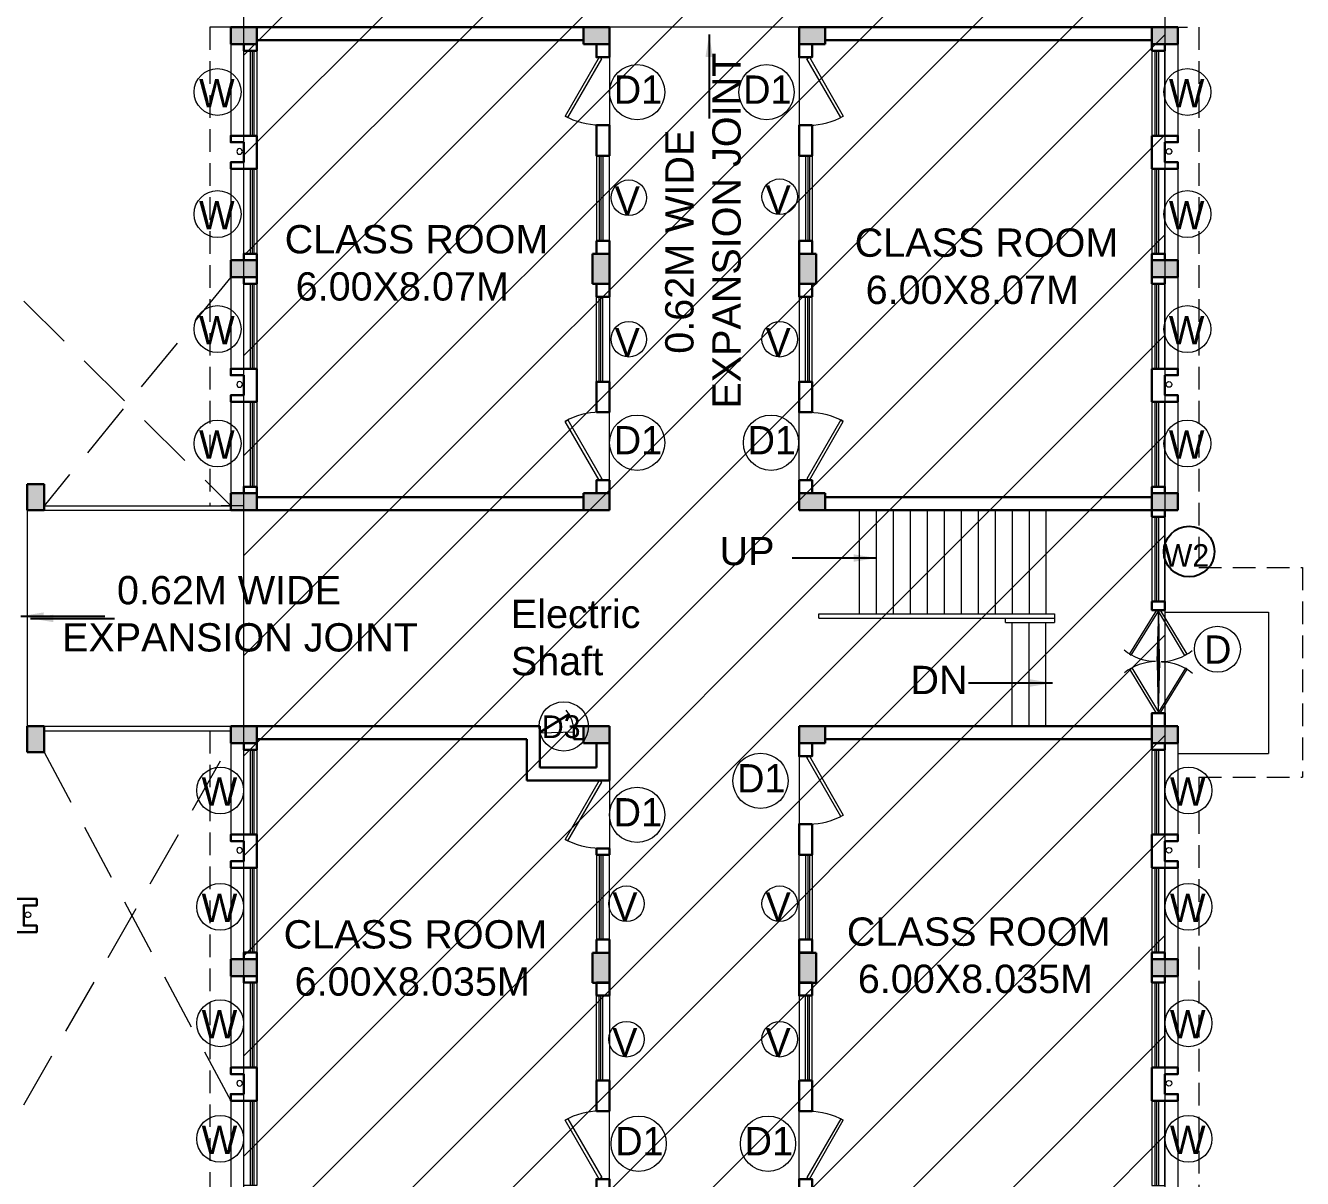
# Model space of a CAD drawing. Header units: millimetres. Extents: x 3614 to 12428, y -844 to 6844.
# Drawn here: x 5292.26 to 5314.82, y -783.18 to -762.82 of the extents above; entities that cross this region are included whole.
import ezdxf

# ---------------------------------------------------------------- set-up
doc = ezdxf.new("R2010")
doc.units = ezdxf.units.MM
doc.header["$LTSCALE"] = 40
doc.header["$MEASUREMENT"] = 0
doc.linetypes.add('DASHED', pattern=[0.75, 0.5, -0.25])
doc.layers.get('0').update_dxf_attribs({"linetype": 'CONTINUOUS', "lineweight": 20})
for name, color, linetype, lineweight in [('CLL LEV.', 15, 'CONTINUOUS', 18), ('Column', 252, 'CONTINUOUS', 30), ('Column Hatch', 253, 'CONTINUOUS', 13), ('Door', 54, 'CONTINUOUS', 18), ('EXPANSION JOINT', 248, 'CONTINUOUS', 20), ('Fixture', 44, 'CONTINUOUS', 15), ('Hatch', 42, 'CONTINUOUS', 15), ('hatch-2', 40, 'CONTINUOUS', 13), ('Hidden', 30, 'DASHED', 18), ('Railing', 23, 'CONTINUOUS', 18), ('Stair', 1, 'CONTINUOUS', 15), ('TEXT', 7, 'CONTINUOUS', 20), ('Ventilator', 6, 'DASHED', 18), ('Wall', 7, 'CONTINUOUS', 30), ('Window', 150, 'CONTINUOUS', 15), ('window wall', 7, 'CONTINUOUS', 18), ('Window-Wall', 7, 'CONTINUOUS', 18)]:
    doc.layers.add(name, color=color, linetype=linetype, lineweight=lineweight)
doc.layers.add('RD', color=80, linetype='CONTINUOUS')
doc.styles.add('L120', font='simplex.shx', dxfattribs={"height": 1})
doc.styles.get("Standard").update_dxf_attribs({"font": 'txt.shx', "height": 0.03937})
doc.styles.add('STYLE9', font='GOTHIC.TTF')
doc.styles.add('Tabrej.', font='GOTHIC.TTF', dxfattribs={"height": 1})
doc.dimstyles.get("Standard").update_dxf_attribs({"dimtxt": 0.18, "dimasz": 0.18, "dimexe": 0.18, "dimexo": 0.0625, "dimgap": 0.09, "dimtad": 0, "dimtih": 1, "dimtoh": 1, "dimdec": 4, "dimzin": 0, "dimdsep": 46, "dimtxsty": 'Standard', "dimcen": 0.09, "dimadec": 0, "dimazin": 0, "dimtfac": 1, "dimtdec": 4, "dimtofl": 0, "dimtmove": 0, "dimatfit": 3, "dimfxl": 0, "dimtolj": 1, "dimtzin": 0, "dimarcsym": 0})

# ---------------------------------------------------------------- blocks, each defined once
blk = doc.blocks.new('COLUMN 546')
at = {"layer": 'Column Hatch'}
h = blk.add_hatch(color=0, dxfattribs=at)
h.dxf.hatch_style = 1
h.paths.add_polyline_path([(0, 0), (0.3, 0), (0.3, 0.46), (0, 0.46)])
at = {"layer": 'Column'}
for p, q in [((0.3, 0.46), (0, 0.46)), ((0, 0.46), (0, 0)), ((0.3, 0), (0.3, 0.46)), ((0, 0), (0.3, 0))]:
    blk.add_line(p, q, dxfattribs=at)
blk = doc.blocks.new('SHAFT2')
at = {"layer": 'Fixture'}
blk.add_circle((0.302, 0.307), 0.05, dxfattribs=at)
at = {"layer": 'Wall'}
blk.add_lwpolyline([(0, 0.585), (0.46, 0.585), (0.46, 0.47), (0.23, 0.47), (0.23, 0.115), (0.46, 0.115), (0.46, 0), (0, 0), (0, 0.585)], dxfattribs=at)
blk = doc.blocks.new('Door - Left Hung 36 in.')
at = {"layer": 'Door'}
blk.add_line((0.75, -1.3), (35.93, -1.3), dxfattribs=at)
blk.add_lwpolyline([(0.75, -1.3), (0, 0), (31.18, 18), (31.93, 16.7)], close=True, dxfattribs=at)
blk.add_arc((0, 0), 36, 0, 37.31013, dxfattribs=at)
blk = doc.blocks.new('VENT 2')
at = {"layer": 'Ventilator', "linetype": 'Continuous', "ltscale": 0.02}
for p, q in [((0, 0.182), (1.5, 0.182)), ((0, 0.152), (1.5, 0.152))]:
    blk.add_line(p, q, dxfattribs=at)
at = {"layer": 'Window-Wall'}
for p, q in [((0, 0.23), (1.5, 0.23)), ((0, 0), (0, 0.23)), ((1.5, 0.23), (1.5, 0)), ((0, 0.115), (1.5, 0.115)), ((1.5, 0), (0, 0))]:
    blk.add_line(p, q, dxfattribs=at)
blk = doc.blocks.new('*U18')
for p, q in [((0, 0), (0, -6)), ((40, 0), (40, -6))]:
    blk.add_line(p, q)
blk.add_lwpolyline([(0, 0), (34.64, 20), (35.52, 18.48), (0.87, -1.52)], close=True)
blk.add_arc((0, 0), 40, 0, 30)
blk = doc.blocks.new('DOOR1')
at = {"layer": 'Door'}
blk.add_line((0, 0), (1.2, 0), dxfattribs=at)
at = {"layer": 'Door', "xscale": 0.0300000000000013, "yscale": 0.0300000000000013, "zscale": 0.0300000000000013}
blk.add_blockref('*U18', (0, 0.18), dxfattribs=at)
blk = doc.blocks.new('class 1')
at = {"layer": 'Wall'}
for points in [[(0.23, -0.035), (0, -0.035), (0, -0.265), (0.23, -0.265), (0.23, -0.035)], [(0.23, -1.465), (0, -1.465), (0, -2.005), (0.23, -2.005), (0.23, -1.465)], [(0.23, -3.505), (0, -3.505), (0, -3.735), (0.23, -3.735), (0.23, -3.505)]]:
    blk.add_lwpolyline(points, dxfattribs=at)
at = {"layer": 'Wall', "rotation": 270}
for name, p in [('DOOR1', (0, -0.265)), ('VENT 2', (0, -2.005))]:
    blk.add_blockref(name, p, dxfattribs=at)
blk = doc.blocks.new('WINDOW 1')
at = {"layer": 'CLL LEV.'}
for p, q in [((-0.115, -0.23), (-0.115, -0.46)), ((1.615, -0.23), (1.615, -0.46)), ((-0.115, -0.46), (1.615, -0.46))]:
    blk.add_line(p, q, dxfattribs=at)
at = {"layer": 'Window'}
for p, q in [((0, -0.051), (1.5, -0.051)), ((0, -0.081), (1.5, -0.081))]:
    blk.add_line(p, q, dxfattribs=at)
at = {"layer": 'Window-Wall'}
for p, q in [((0, 0), (1.5, 0)), ((0, -0.23), (0, 0)), ((1.5, 0), (1.5, -0.23)), ((0, -0.115), (1.5, -0.115)), ((1.5, -0.23), (0, -0.23))]:
    blk.add_line(p, q, dxfattribs=at)
blk = doc.blocks.new('COLM 530')
at = {"layer": 'Column Hatch'}
h = blk.add_hatch(color=0, dxfattribs=at)
h.dxf.hatch_style = 1
h.paths.add_polyline_path([(5443.518, -633.795), (5443.218, -633.795), (5443.218, -634.325), (5443.518, -634.325)])
at = {"layer": 'Column'}
for p, q in [((5443.518, -633.795), (5443.218, -633.795)), ((5443.218, -633.795), (5443.218, -634.325)), ((5443.518, -634.325), (5443.518, -633.795)), ((5443.218, -634.325), (5443.518, -634.325))]:
    blk.add_line(p, q, dxfattribs=at)
blk = doc.blocks.new('DDDD')
at = {"layer": 'TEXT', "color": 3, "ltscale": 0.2}
blk.add_circle((2085.909, -1030.934), 0.488, dxfattribs=at)
at = {"layer": 'TEXT', "color": 3, "style": 'STYLE9'}
blk.add_text('D1', height=0.5, dxfattribs=at).set_placement((2085.496, -1031.139))
blk = doc.blocks.new('DDDDDDDDDDDDDDDDDDD')
at = {"layer": 'TEXT', "color": 3, "ltscale": 0.2}
blk.add_circle((2116.533, -1078.751), 0.406, dxfattribs=at)
at = {"layer": 'TEXT', "color": 3, "style": 'STYLE9'}
blk.add_text('D', height=0.5, dxfattribs=at).set_placement((2116.297, -1079.006))
blk = doc.blocks.new('shaft dooerr')
at = {"layer": 'TEXT', "color": 3, "ltscale": 0.2}
blk.add_circle((5444.341, -671.654), 0.435, dxfattribs=at)
at = {"layer": 'TEXT', "color": 3, "style": 'STYLE9'}
blk.add_text('D3', height=0.4, dxfattribs=at).set_placement((5443.954, -671.86))
blk = doc.blocks.new('W')
at = {"layer": 'TEXT', "color": 3}
blk.add_circle((2080.863, -1087.688), 0.414, dxfattribs=at)
at = {"layer": 'TEXT', "color": 3, "style": 'STYLE9'}
blk.add_text('W', height=0.5, dxfattribs=at).set_placement((2080.534, -1087.956))
blk = doc.blocks.new('VVV')
at = {"layer": 'TEXT', "color": 3, "ltscale": 0.2}
blk.add_circle((2082.528, -1073.943), 0.314, dxfattribs=at)
at = {"layer": 'TEXT', "color": 3, "style": 'STYLE9'}
blk.add_text('V', height=0.5, dxfattribs=at).set_placement((2082.277, -1074.243))

msp = doc.modelspace()

# ---------------------------------------------------------------- hatches: boundary and pattern name
at = {"layer": 'hatch-2', "ltscale": 0.05}
h = msp.add_hatch(dxfattribs=at)
h.set_pattern_fill('ANSI31', color=256, scale=10, style=0)
h.set_pattern_definition([(45, (-390.4418, 168.6204), (-0.88388348, 0.88388348), [])])
h.paths.add_polyline_path([(5312.3853, -750.1443), (5296.1153, -750.1443), (5296.1153, -791.9542), (5312.3853, -791.9542)])

# ---------------------------------------------------------------- linework, layer by layer
at = {"ltscale": 0.05}
msp.add_line((5301.3453, -775.9242), (5302.3453, -775.9242), dxfattribs=at)
at = {"layer": 'Door'}
msp.add_line((5312.2703, -774.9642), (5312.2703, -773.1442), dxfattribs=at)
at = {"layer": 'EXPANSION JOINT', "linetype": 'ByBlock', "ltscale": 0.05}
for p, q in [((5305.9253, -762.8492), (5302.5753, -762.8492)), ((5292.2923, -771.3792), (5292.2923, -775.1942))]:
    msp.add_line(p, q, dxfattribs=at)
at = {"layer": 'hatch-2', "ltscale": 0.05}
msp.add_lwpolyline([(5296.1153, -750.1443), (5312.3853, -750.1443), (5312.3853, -791.9542), (5296.1153, -791.9542)], close=True, dxfattribs=at)
at = {"layer": 'Hidden', "ltscale": 0.02}
for p, q in [((5295.5153, -762.8492), (5295.5153, -771.2992)), ((5312.3853, -762.8492), (5312.9853, -762.8492)), ((5312.9853, -762.8492), (5312.9853, -772.3942)), ((5296.1153, -771.2992), (5295.5153, -771.2992)), ((5312.9853, -772.3942), (5314.8153, -772.3942)), ((5314.8153, -772.3942), (5314.8153, -776.0942)), ((5295.5153, -775.2742), (5295.5153, -791.6542)), ((5312.9853, -776.0942), (5314.8153, -776.0942)), ((5312.9853, -776.0942), (5312.9853, -791.6542))]:
    msp.add_line(p, q, dxfattribs=at)
at = {"layer": 'Hidden', "ltscale": 0.05}
for p, q in [((5296.1153, -762.8492), (5295.5153, -762.8492)), ((5295.2853, -775.2742), (5295.7767, -775.2742))]:
    msp.add_line(p, q, dxfattribs=at)
at = {"layer": 'Railing', "linetype": 'ByBlock', "ltscale": 0.05}
for p, q in [((5292.5923, -771.2992), (5295.8853, -771.2992)), ((5292.5923, -771.3792), (5295.8853, -771.3792)), ((5306.2703, -773.2092), (5310.4353, -773.2092)), ((5306.2703, -773.2842), (5306.2703, -773.2092)), ((5306.2703, -773.2842), (5310.4353, -773.2842)), ((5309.5703, -773.3642), (5309.5703, -773.2892)), ((5309.5703, -773.2892), (5310.4353, -773.2892)), ((5309.5703, -773.3642), (5310.4353, -773.3642)), ((5310.4353, -773.2092), (5310.4353, -773.2842)), ((5310.4353, -773.2892), (5310.4353, -773.3642)), ((5292.5923, -775.1942), (5295.8853, -775.1942)), ((5292.5923, -775.2742), (5295.8853, -775.2742))]:
    msp.add_line(p, q, dxfattribs=at)
at = {"layer": 'RD'}
msp.add_circle((5312.8124, -772.1109), 0.4475, dxfattribs=at)
at = {"layer": 'Stair', "ltscale": 0.05}
for p, q in [((5306.9853, -771.3792), (5306.9853, -773.2092)), ((5307.2853, -771.3792), (5307.2853, -773.2092)), ((5307.5853, -771.3792), (5307.5853, -773.2092)), ((5307.8853, -771.3792), (5307.8853, -773.2092)), ((5308.1853, -771.3792), (5308.1853, -773.2092)), ((5308.4853, -771.3792), (5308.4853, -773.2092)), ((5308.7853, -771.3792), (5308.7853, -773.2092)), ((5309.0853, -771.3792), (5309.0853, -773.2092)), ((5309.3853, -771.3792), (5309.3853, -773.2092)), ((5309.6853, -771.3792), (5309.6853, -773.2092)), ((5309.9853, -771.3792), (5309.9853, -773.2092)), ((5310.2853, -771.3792), (5310.2853, -773.2092)), ((5309.6853, -775.1942), (5309.6853, -773.3642)), ((5309.9853, -775.1942), (5309.9853, -773.3642)), ((5310.2853, -775.1942), (5310.2853, -773.3642)), ((5312.3853, -773.1782), (5314.2153, -773.1782)), ((5314.2153, -773.1782), (5314.2153, -775.6782)), ((5312.6153, -775.6782), (5314.2153, -775.6782))]:
    msp.add_line(p, q, dxfattribs=at)
at = {"layer": 'Wall'}
for p, q in [((5302.1153, -762.8492), (5296.3453, -762.8492)), ((5306.3853, -762.8492), (5312.1553, -762.8492)), ((5302.1153, -763.0792), (5296.3453, -763.0792)), ((5306.3853, -763.0792), (5312.1553, -763.0792)), ((5302.1153, -771.1492), (5296.3453, -771.1492)), ((5306.3853, -771.1492), (5312.1553, -771.1492)), ((5302.1153, -771.3792), (5296.3453, -771.3792)), ((5306.3853, -771.3792), (5312.1553, -771.3792)), ((5301.0692, -775.1942), (5296.3453, -775.1942)), ((5301.0003, -775.1942), (5301.3453, -775.1942)), ((5301.3453, -775.9242), (5301.3453, -775.1942)), ((5301.9453, -775.1942), (5301.9452, -775.4242)), ((5301.9453, -775.1942), (5302.1153, -775.1942)), ((5306.3853, -775.1942), (5312.1553, -775.1942)), ((5301.1153, -775.4242), (5296.3453, -775.4242)), ((5301.1153, -776.1542), (5301.1153, -775.4242)), ((5301.9452, -775.4242), (5302.1153, -775.4242)), ((5302.3453, -775.4942), (5302.3453, -775.9242)), ((5302.5753, -776.1542), (5302.5753, -775.4942)), ((5306.3853, -775.4242), (5312.1553, -775.4242)), ((5301.3453, -775.9242), (5302.3453, -775.9242)), ((5301.1153, -776.1542), (5302.3453, -776.1542)), ((5302.3453, -776.1542), (5302.5753, -776.1542))]:
    msp.add_line(p, q, dxfattribs=at)
for points in [[(5296.1153, -763.1492), (5296.1153, -763.2642), (5296.3453, -763.2642), (5296.3453, -763.1492), (5296.1153, -763.1492)], [(5296.1153, -763.2642), (5296.1153, -763.1492), (5296.3453, -763.1492), (5296.3453, -763.2642), (5296.1153, -763.2642)], [(5312.3853, -763.1492), (5312.3853, -763.2642), (5312.1553, -763.2642), (5312.1553, -763.1492), (5312.3853, -763.1492)], [(5312.3853, -763.2642), (5312.3853, -763.1492), (5312.1553, -763.1492), (5312.1553, -763.2642), (5312.3853, -763.2642)], [(5296.1153, -766.9642), (5296.1153, -766.8492), (5296.3453, -766.8492), (5296.3453, -766.9642), (5296.1153, -766.9642)], [(5312.3853, -766.9642), (5312.3853, -766.8492), (5312.1553, -766.8492), (5312.1553, -766.9642), (5312.3853, -766.9642)], [(5296.1153, -767.2642), (5296.1153, -767.3792), (5296.3453, -767.3792), (5296.3453, -767.2642), (5296.1153, -767.2642)], [(5296.1153, -767.3792), (5296.1153, -767.2642), (5296.3453, -767.2642), (5296.3453, -767.3792), (5296.1153, -767.3792)], [(5312.3853, -767.2642), (5312.3853, -767.3792), (5312.1553, -767.3792), (5312.1553, -767.2642), (5312.3853, -767.2642)], [(5312.3853, -767.3792), (5312.3853, -767.2642), (5312.1553, -767.2642), (5312.1553, -767.3792), (5312.3853, -767.3792)], [(5296.1153, -771.0792), (5296.1153, -770.9642), (5296.3453, -770.9642), (5296.3453, -771.0792), (5296.1153, -771.0792)], [(5312.3853, -771.0792), (5312.3853, -770.9642), (5312.1553, -770.9642), (5312.1553, -771.0792), (5312.3853, -771.0792)], [(5312.3853, -771.4942), (5312.3853, -771.3792), (5312.1553, -771.3792), (5312.1553, -771.4942), (5312.3853, -771.4942)], [(5312.3853, -773.1442), (5312.3853, -772.9942), (5312.1553, -772.9942), (5312.1553, -773.1442), (5312.3853, -773.1442)], [(5312.3853, -775.1942), (5312.3853, -774.9642), (5312.1553, -774.9642), (5312.1553, -775.1942), (5312.3853, -775.1942)], [(5296.1153, -775.4942), (5296.1153, -775.6092), (5296.3453, -775.6092), (5296.3453, -775.4942), (5296.1153, -775.4942)], [(5296.1153, -775.6092), (5296.1153, -775.4942), (5296.3453, -775.4942), (5296.3453, -775.6092), (5296.1153, -775.6092)], [(5312.3853, -775.4942), (5312.3853, -775.6092), (5312.1553, -775.6092), (5312.1553, -775.4942), (5312.3853, -775.4942)], [(5312.3853, -775.6092), (5312.3853, -775.4942), (5312.1553, -775.4942), (5312.1553, -775.6092), (5312.3853, -775.6092)], [(5302.3453, -777.3542), (5302.5753, -777.3542), (5302.5753, -777.465), (5302.3453, -777.465), (5302.3453, -777.3542)], [(5302.3453, -778.965), (5302.5753, -778.965), (5302.5753, -779.195), (5302.3453, -779.195), (5302.3453, -778.965)], [(5296.1153, -779.3092), (5296.1153, -779.1942), (5296.3453, -779.1942), (5296.3453, -779.3092), (5296.1153, -779.3092)], [(5312.3853, -779.3092), (5312.3853, -779.1942), (5312.1553, -779.1942), (5312.1553, -779.3092), (5312.3853, -779.3092)], [(5296.1153, -779.6092), (5296.1153, -779.7242), (5296.3453, -779.7242), (5296.3453, -779.6092), (5296.1153, -779.6092)], [(5296.1153, -779.7242), (5296.1153, -779.6092), (5296.3453, -779.6092), (5296.3453, -779.7242), (5296.1153, -779.7242)], [(5312.3853, -779.6092), (5312.3853, -779.7242), (5312.1553, -779.7242), (5312.1553, -779.6092), (5312.3853, -779.6092)], [(5312.3853, -779.7242), (5312.3853, -779.6092), (5312.1553, -779.6092), (5312.1553, -779.7242), (5312.3853, -779.7242)]]:
    msp.add_lwpolyline(points, dxfattribs=at)
at = {"layer": 'Window'}
for p, q in [((5312.2063, -771.4942), (5312.2063, -772.9942)), ((5312.2363, -771.4942), (5312.2363, -772.9942))]:
    msp.add_line(p, q, dxfattribs=at)
at = {"layer": 'window wall', "linetype": 'DASHED', "ltscale": 0.05}
for p, q in [((5295.8853, -767.2642), (5292.5923, -771.2992)), ((5292.2303, -767.6892), (5295.8853, -771.2992)), ((5292.2303, -781.8842), (5295.8853, -775.4942)), ((5292.5923, -775.6542), (5295.8853, -781.8092))]:
    msp.add_line(p, q, dxfattribs=at)
at = {"layer": 'Window-Wall'}
for p, q in [((5312.1553, -771.4942), (5312.1553, -772.9942)), ((5312.3853, -771.4942), (5312.1553, -771.4942)), ((5312.2703, -771.4942), (5312.2703, -772.9942)), ((5312.3853, -772.9942), (5312.3853, -771.4942)), ((5312.1553, -772.9942), (5312.3853, -772.9942))]:
    msp.add_line(p, q, dxfattribs=at)

# ---------------------------------------------------------------- block references
at = {"color": 7, "extrusion": (0, 0, -1), "xscale": -1, "zscale": -1, "rotation": 270}
for p in [(-5296.3453, -763.1492), (-5302.5753, -763.1492), (-5296.3453, -767.2642), (-5296.3453, -771.3792), (-5302.5753, -771.3792), (-5296.3453, -775.4942), (-5302.5753, -775.4942), (-5296.3453, -779.6092)]:
    msp.add_blockref('COLUMN 546', p, dxfattribs=at)
at = {"color": 7, "extrusion": (0, 0, -1), "zscale": -1}
for p, rotation in [((-5305.9253, -763.1492), 90), ((-5312.1553, -763.1492), 90), ((-5312.1553, -767.2642), 90), ((-5305.9253, -771.3792), 90), ((-5312.1553, -771.3792), 90), ((-5292.2923, -775.1942), 180), ((-5305.9253, -775.4942), 90), ((-5312.1553, -775.4942), 90), ((-5312.1553, -779.6092), 90)]:
    msp.add_blockref('COLUMN 546', p, dxfattribs=dict(at, rotation=rotation))
at = {"linetype": 'ByBlock', "xscale": -1}
for name, p in [('class 1', (5302.5753, -763.1142)), ('SHAFT2', (5296.3453, -765.3492)), ('SHAFT2', (5296.3453, -769.4642)), ('SHAFT2', (5296.3453, -777.6942)), ('SHAFT2', (5296.3453, -781.8092))]:
    msp.add_blockref(name, p, dxfattribs=at)
at = {"linetype": 'ByBlock'}
for p in [(5305.9253, -763.1142), (5305.9253, -775.4592)]:
    msp.add_blockref('class 1', p, dxfattribs=at)
at = {"linetype": 'ByBlock', "extrusion": (0, 0, -1), "xscale": -1, "zscale": -1}
for p in [(-5312.1553, -765.3492), (-5312.1553, -769.4642), (-5312.1553, -777.6942), (-5292.0003, -778.8317), (-5312.1553, -781.8092)]:
    msp.add_blockref('SHAFT2', p, dxfattribs=at)
at = {"xscale": -1}
for p in [(10745.7931, -133.0544), (10749.4431, -133.0544), (10745.7931, -145.4002), (10749.4431, -145.4002)]:
    msp.add_blockref('COLM 530', p, dxfattribs=at)
at = {"linetype": 'ByBlock', "rotation": 180}
for p in [(5302.5753, -771.1142), (5302.5753, -783.4592)]:
    msp.add_blockref('class 1', p, dxfattribs=at)
at = {"linetype": 'ByBlock', "xscale": -1, "rotation": 180}
for p in [(5305.9253, -771.1142), (5305.9253, -783.4592)]:
    msp.add_blockref('class 1', p, dxfattribs=at)
at = {"color": 7, "extrusion": (0, 0, -1), "zscale": -1}
msp.add_blockref('COLUMN 546', (-5292.5923, -771.3792), dxfattribs=at)
at = {"layer": 'CLL LEV.', "extrusion": (0, 0, -1), "xscale": -1, "zscale": -1, "rotation": 90}
for p in [(-5296.3453, -763.2642), (-5296.3453, -765.3492), (-5296.3453, -767.3792), (-5296.3453, -769.4642), (-5296.3453, -775.6092), (-5296.3453, -777.6942), (-5296.3453, -779.7242), (-5296.3453, -781.8092)]:
    msp.add_blockref('WINDOW 1', p, dxfattribs=at)
at = {"layer": 'CLL LEV.', "xscale": -1, "rotation": 90}
for p in [(5312.1553, -763.2642), (5312.1553, -765.3492), (5312.1553, -767.3792), (5312.1553, -769.4642), (5312.1553, -775.6092), (5312.1553, -777.6942), (5312.1553, -779.7242), (5312.1553, -781.8092)]:
    msp.add_blockref('WINDOW 1', p, dxfattribs=at)
at = {"layer": 'Door', "extrusion": (0, 0, -1)}
for p, xscale, yscale, zscale, rotation in [((-5312.238, -773.1445), 0.0252777777711268, 0.0252777777711268, -0.0252777777711346, 271.671958642818), ((-5312.3027, -774.9644), 0.02527777777111685, 0.02527777777111685, -0.0252777777711346, 91.67195864204524), ((-5301.3453, -775.2879), -0.01667370018024175, 0.01667370018026304, -0.01667370018024175, 358.3280413571338)]:
    msp.add_blockref('Door - Left Hung 36 in.', p, dxfattribs=dict(at, xscale=xscale, yscale=yscale, zscale=zscale, rotation=rotation))
at = {"layer": 'Door'}
for p, xscale, yscale, zscale, rotation in [((5312.3028, -773.1448), 0.02527777777111046, 0.02527777777111046, 0.02527777777111046, 271.0643781177698), ((5312.2379, -774.9641), 0.0252777777711168, 0.0252777777711168, 0.0252777777711168, 91.06437811854268)]:
    msp.add_blockref('Door - Left Hung 36 in.', p, dxfattribs=dict(at, xscale=xscale, yscale=yscale, zscale=zscale, rotation=rotation))
at = {"layer": 'Hatch'}
msp.add_blockref('shaft dooerr', (-142.5739, -103.544), dxfattribs=at)
at = {"layer": 'RD'}
for name, p in [('W', (3214.7904, 323.6958)), ('DDDD', (3217.1561, 266.939)), ('DDDD', (3219.4409, 266.939)), ('W', (3231.9196, 323.6958)), ('VVV', (3220.3892, 308.083)), ('VVV', (3223.0543, 308.1008)), ('W', (3214.7904, 321.5401)), ('W', (3231.9196, 321.5401)), ('W', (3214.7904, 319.5077)), ('W', (3231.9196, 319.5077)), ('VVV', (3220.3892, 305.5834)), ('VVV', (3223.0543, 305.5834)), ('DDDD', (3217.1561, 260.7466)), ('DDDD', (3219.5193, 260.7466)), ('W', (3214.7904, 317.4868)), ('W', (3231.9196, 317.4868)), ('DDDDDDDDDDDDDDDDDDD', (3196.7806, 304.9155)), ('DDDD', (3219.3333, 254.7741)), ('W', (3214.8364, 311.3587)), ('W', (3231.9393, 311.3587)), ('DDDD', (3217.1536, 254.1739)), ('W', (3214.8364, 309.3021)), ('VVV', (3220.3475, 295.6124)), ('VVV', (3223.0543, 295.6124)), ('W', (3231.9393, 309.3021)), ('W', (3214.8364, 307.2465)), ('W', (3231.9393, 307.2465)), ('VVV', (3220.3475, 293.2189)), ('VVV', (3223.0543, 293.2189)), ('W', (3214.8364, 305.2042)), ('DDDD', (3217.1817, 248.3646)), ('DDDD', (3219.4665, 248.3646)), ('W', (3231.9393, 305.2042))]:
    msp.add_blockref(name, p, dxfattribs=at)
at = {"layer": 'Wall', "xscale": -1, "rotation": 90}
for name, p in [('DOOR1', (5302.5753, -776.1542)), ('VENT 2', (5302.5753, -777.465))]:
    msp.add_blockref(name, p, dxfattribs=at)

# ---------------------------------------------------------------- texts
at = {"layer": 'RD', "style": 'STYLE9'}
msp.add_text('W2', height=0.4, dxfattribs=at).set_placement((5312.3651, -772.379))
at = {"layer": 'TEXT', "insert": (5303.5594, -769.586), "char_height": 0.5, "width": 19.989683, "attachment_point": 1, "rotation": 90, "style": 'Tabrej.'}
msp.add_mtext('{\\fArial|b0|i0|c0|p34;     0.62M WIDE \\PEXPANSION JOINT}', dxfattribs=at)
at = {"layer": 'TEXT', "char_height": 0.5, "attachment_point": 1, "style": 'Tabrej.'}
for s, insert, width in [('{\\fArial|b0|i0|c0|p34;CLASS ROOM\\P 6.00X8.07M}', (5296.8383, -766.3427), 19.989683), ('{\\fArial|b0|i0|c0|p34;CLASS ROOM\\P 6.00X8.07M}', (5306.9058, -766.403), 19.989683), ('{\\fArial|b0|i0|c0|p34;UP}', (5304.5198, -771.8501), 1.50962), ('{\\fArial|b0|i0|c0|p34;     0.62M WIDE \\PEXPANSION JOINT}', (5292.9058, -772.5416), 19.989683), ('{\\fArial|b0|i0|c0|p34;Electric \\PShaft}', (5300.8338, -772.961), 19.989683), ('{\\fArial|b0|i0|c0|p34;DN}', (5307.8911, -774.1273), 1.50962), ('{\\fArial|b0|i0|c0|p34;CLASS ROOM\\P 6.00X8.035M}', (5296.8199, -778.6211), 19.989683), ('{\\fArial|b0|i0|c0|p34;CLASS ROOM\\P 6.00X8.035M}', (5306.7679, -778.5733), 19.989683)]:
    msp.add_mtext(s, dxfattribs=dict(at, insert=insert, width=width))

# ---------------------------------------------------------------- leaders
at = {"layer": 'TEXT'}
for points in [[(5304.3362, -762.9763), (5304.3362, -764.4607)], [(5307.288, -772.2242), (5305.8036, -772.2242)], [(5292.1791, -773.2508), (5293.6635, -773.2508)], [(5292.3497, -773.2903), (5293.8341, -773.2903)], [(5310.4028, -774.4318), (5308.9184, -774.4318)]]:
    msp.add_leader(points, dimstyle='Standard', override={"dimscale": 40, "dimasz": 0.01, "dimgap": 0.09, "dimtad": 0, "dimpost": "'", "dimtxsty": 'L120', "dimarcsym": 1}, dxfattribs=at)

doc.saveas('drawing.dxf')
